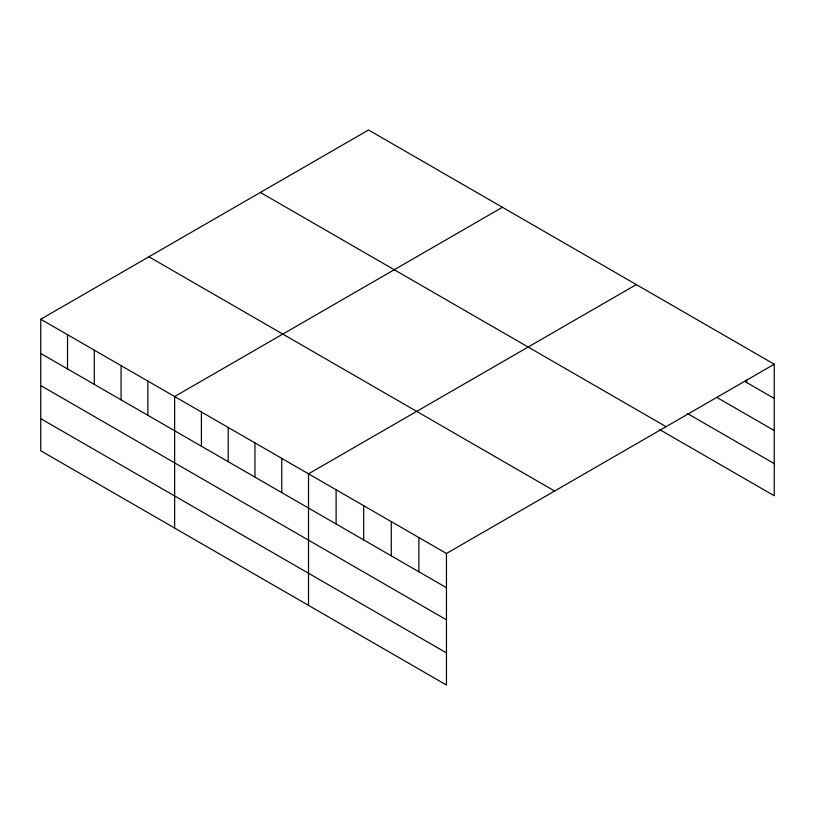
<?xml version="1.0" encoding="UTF-8"?>
<svg xmlns="http://www.w3.org/2000/svg" width="815" height="815" viewBox="0 0 815 815"><rect width="100%" height="100%" fill="white"/><g stroke="black" fill="none" stroke-linecap="round" stroke-linejoin="round"><path stroke-width="1.22" d="M446.457 619.808L446.457 553.477L40.75 319.236L40.75 450.777L446.457 685.008L446.457 619.808L40.75 385.577M659.651 429.597L774.25 495.764L774.25 364.224L368.543 129.993L40.75 319.236M502.427 207.285L174.634 396.538L174.634 528.069M636.311 284.588L308.518 473.831L308.518 605.372M446.457 553.477L774.25 364.224M744.543 381.298L774.25 398.454M716.956 397.486L774.25 430.565M687.239 413.409L774.25 463.643M260.372 192.442L666.079 426.683M148.921 256.786L554.628 491.027M40.75 353.466L446.457 587.697M40.75 418.655L446.457 652.897M746.662 379.984L746.662 382.52M418.869 537.543L418.869 571.773M391.281 521.62L391.281 555.84M363.694 505.687L363.694 539.917M336.106 489.764L336.106 523.984M281.745 458.376L281.745 492.596M254.963 442.912L254.963 477.142M228.19 427.457L228.19 461.677M201.407 411.993L201.407 446.223M147.861 381.074L147.861 415.304M121.078 365.619L121.078 399.839M94.306 350.155L94.306 384.385M67.523 334.7L67.523 368.92"/></g></svg>
